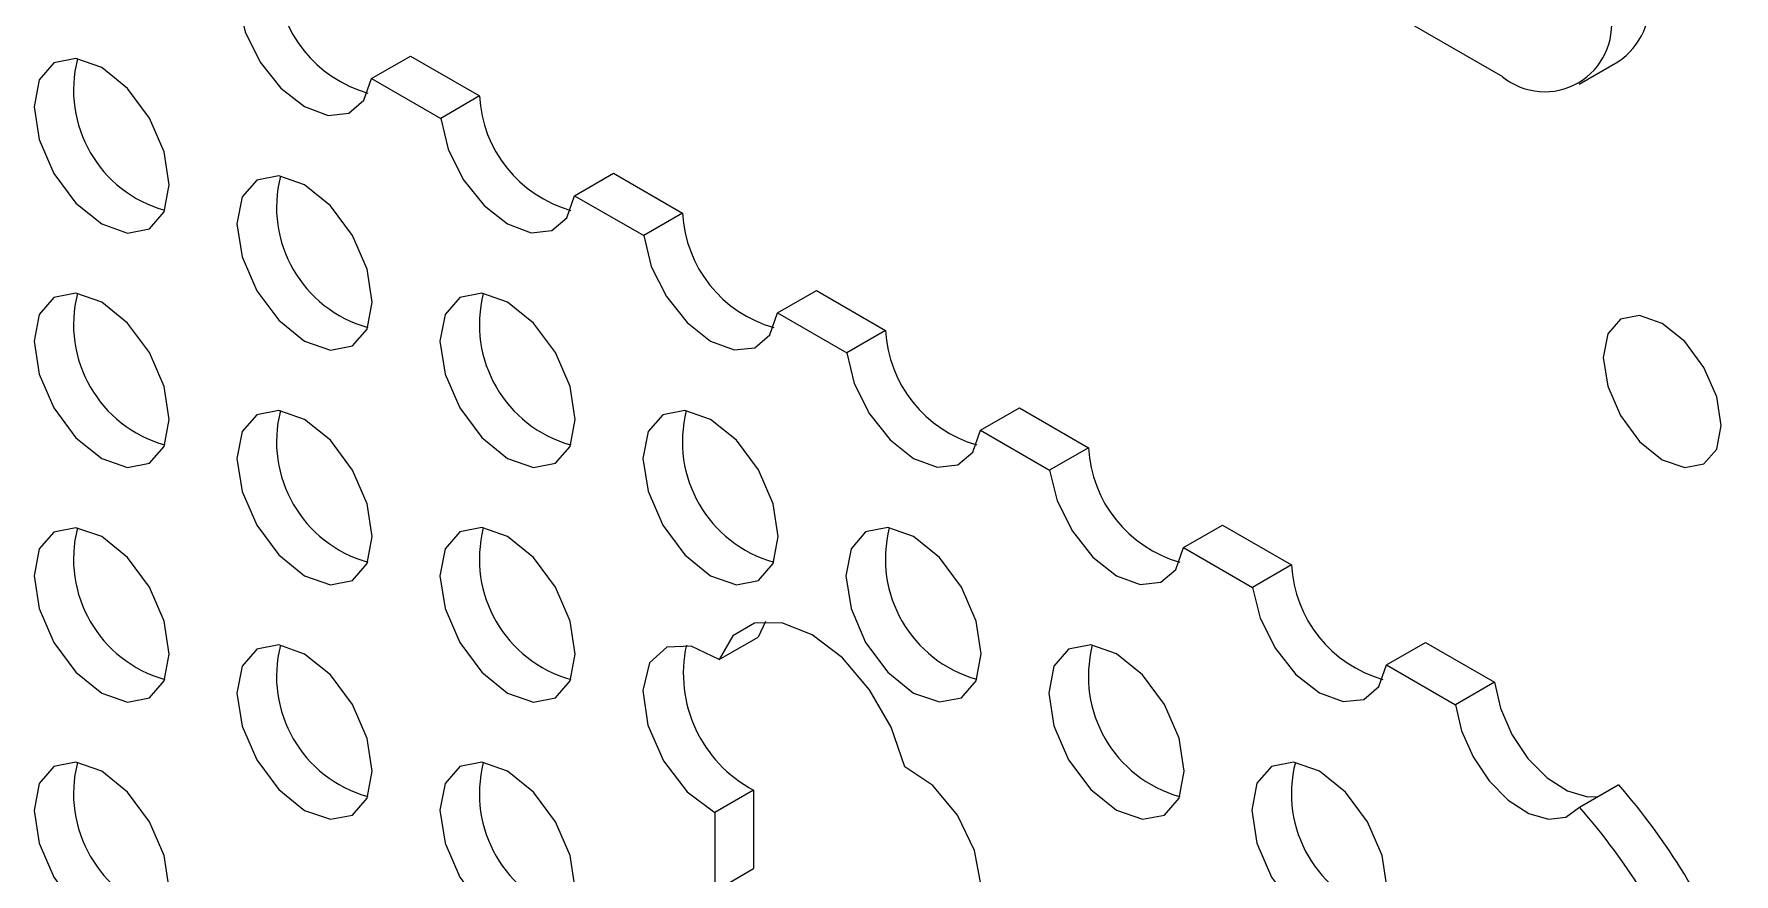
# Model space of a CAD drawing. Extents: x 0 to 9.57, y -8.69 to 0.
# Drawn here: x 1.027 to 2.137, y -5.52 to -4.972 of the extents above; entities that cross this region are included whole.
import ezdxf

# ---------------------------------------------------------------- set-up
doc = ezdxf.new("R2010")
doc.units = 0
doc.header["$LTSCALE"] = 0.5
doc.header["$MEASUREMENT"] = 0
for name, color, linetype in [('Brackets', 181, 'CONTINUOUS'), ('End Cap', 92, 'CONTINUOUS'), ('Hardware', 242, 'CONTINUOUS')]:
    doc.layers.add(name, color=color, linetype=linetype)

msp = doc.modelspace()

# ---------------------------------------------------------------- linework, layer by layer
at = {"layer": 'Brackets', "transparency": 16777216}
for p, q in [((1.2474, -5.0011), (1.2728, -4.9864)), ((1.2728, -4.9864), (1.3179, -5.0124)), ((1.2474, -5.0011), (1.2925, -5.0271)), ((1.3179, -5.0124), (1.2925, -5.0271)), ((1.3799, -5.0776), (1.4053, -5.0629)), ((1.4053, -5.0629), (1.4505, -5.089)), ((1.3799, -5.0776), (1.4251, -5.1036)), ((1.4505, -5.089), (1.4251, -5.1036)), ((1.5125, -5.1541), (1.5379, -5.1395)), ((1.5379, -5.1395), (1.583, -5.1655)), ((1.5125, -5.1541), (1.5577, -5.1802)), ((1.583, -5.1655), (1.5577, -5.1802)), ((1.6451, -5.2307), (1.6705, -5.216)), ((1.6705, -5.216), (1.7156, -5.2421)), ((1.6451, -5.2307), (1.6902, -5.2567)), ((1.7156, -5.2421), (1.6902, -5.2567)), ((1.7777, -5.3072), (1.8031, -5.2925)), ((1.8031, -5.2925), (1.8482, -5.3186)), ((1.7777, -5.3072), (1.8228, -5.3333)), ((1.8482, -5.3186), (1.8228, -5.3333)), ((1.5046, -5.3555), (1.4998, -5.3657)), ((1.4745, -5.3803), (1.4998, -5.3657)), ((1.9103, -5.3837), (1.9357, -5.3691)), ((1.9357, -5.3691), (1.9808, -5.3951)), ((1.9103, -5.3837), (1.9554, -5.4098)), ((1.9808, -5.3951), (1.9554, -5.4098)), ((2.0364, -5.4766), (2.0617, -5.462)), ((1.4968, -5.4655), (1.4715, -5.4802)), ((1.4968, -5.4655), (1.4968, -5.5167)), ((1.4715, -5.4802), (1.4715, -5.5314)), ((1.4715, -5.5314), (1.4968, -5.5167))]:
    msp.add_line(p, q, dxfattribs=at)
at = {"layer": 'Brackets', "transparency": 16777216, "flags": 128}
for points in [[(1.1599, -4.9506), (1.1649, -4.9706), (1.1747, -4.9903), (1.1882, -5.0073), (1.2036, -5.0194), (1.2191, -5.0251), (1.2325, -5.0237), (1.2424, -5.0153), (1.2474, -5.0011)], [(1.0711, -4.9939), (1.0541, -4.9881), (1.0398, -4.9908), (1.0302, -5.0019), (1.0269, -5.0195), (1.0302, -5.0409), (1.0398, -5.063), (1.0541, -5.0824), (1.0711, -5.096), (1.088, -5.1019), (1.1023, -5.0991), (1.1119, -5.0881), (1.1152, -5.0705), (1.1119, -5.049), (1.1023, -5.0269), (1.088, -5.0076), (1.0711, -4.9939)], [(1.2925, -5.0271), (1.2975, -5.0471), (1.3073, -5.0669), (1.3208, -5.0839), (1.3362, -5.096), (1.3516, -5.1017), (1.3651, -5.1002), (1.375, -5.0919), (1.3799, -5.0776)], [(1.2036, -5.0705), (1.1867, -5.0646), (1.1724, -5.0674), (1.1628, -5.0784), (1.1594, -5.096), (1.1628, -5.1175), (1.1724, -5.1396), (1.1867, -5.1589), (1.2036, -5.1725), (1.2205, -5.1784), (1.2349, -5.1756), (1.2445, -5.1646), (1.2478, -5.147), (1.2445, -5.1256), (1.2349, -5.1035), (1.2205, -5.0841), (1.2036, -5.0705)], [(1.4251, -5.1036), (1.4301, -5.1237), (1.4399, -5.1434), (1.4534, -5.1604), (1.4688, -5.1725), (1.4842, -5.1782), (1.4977, -5.1768), (1.5075, -5.1684), (1.5125, -5.1541)], [(1.0711, -5.147), (1.0541, -5.1412), (1.0398, -5.144), (1.0302, -5.155), (1.0269, -5.1726), (1.0302, -5.194), (1.0398, -5.2161), (1.0541, -5.2355), (1.0711, -5.2491), (1.088, -5.255), (1.1023, -5.2522), (1.1119, -5.2412), (1.1152, -5.2236), (1.1119, -5.2021), (1.1023, -5.18), (1.088, -5.1607), (1.0711, -5.147)], [(1.3362, -5.147), (1.3193, -5.1411), (1.305, -5.1439), (1.2954, -5.155), (1.292, -5.1725), (1.2954, -5.194), (1.305, -5.2161), (1.3193, -5.2354), (1.3362, -5.2491), (1.3531, -5.255), (1.3675, -5.2522), (1.377, -5.2412), (1.3804, -5.2236), (1.377, -5.2021), (1.3675, -5.18), (1.3531, -5.1607), (1.3362, -5.147)], [(1.5577, -5.1802), (1.5626, -5.2002), (1.5725, -5.22), (1.586, -5.237), (1.6014, -5.2491), (1.6168, -5.2548), (1.6303, -5.2533), (1.6401, -5.2449), (1.6451, -5.2307)], [(1.2036, -5.2236), (1.1867, -5.2177), (1.1724, -5.2205), (1.1628, -5.2315), (1.1594, -5.2491), (1.1628, -5.2706), (1.1724, -5.2927), (1.1867, -5.312), (1.2036, -5.3256), (1.2205, -5.3315), (1.2349, -5.3287), (1.2445, -5.3177), (1.2478, -5.3001), (1.2445, -5.2787), (1.2349, -5.2566), (1.2205, -5.2372), (1.2036, -5.2236)], [(1.4688, -5.2236), (1.4519, -5.2177), (1.4376, -5.2205), (1.428, -5.2315), (1.4246, -5.2491), (1.428, -5.2705), (1.4376, -5.2926), (1.4519, -5.312), (1.4688, -5.3256), (1.4857, -5.3315), (1.5001, -5.3287), (1.5096, -5.3177), (1.513, -5.3001), (1.5096, -5.2786), (1.5001, -5.2565), (1.4857, -5.2372), (1.4688, -5.2236)], [(1.6902, -5.2567), (1.6952, -5.2767), (1.7051, -5.2965), (1.7185, -5.3135), (1.734, -5.3256), (1.7494, -5.3313), (1.7629, -5.3299), (1.7727, -5.3215), (1.7777, -5.3072)], [(1.0711, -5.3001), (1.0541, -5.2943), (1.0398, -5.2971), (1.0302, -5.3081), (1.0269, -5.3257), (1.0302, -5.3471), (1.0398, -5.3692), (1.0541, -5.3886), (1.0711, -5.4022), (1.088, -5.4081), (1.1023, -5.4053), (1.1119, -5.3943), (1.1152, -5.3767), (1.1119, -5.3552), (1.1023, -5.3331), (1.088, -5.3138), (1.0711, -5.3001)], [(1.3362, -5.3001), (1.3193, -5.2942), (1.305, -5.297), (1.2954, -5.3081), (1.292, -5.3256), (1.2954, -5.3471), (1.305, -5.3692), (1.3193, -5.3885), (1.3362, -5.4022), (1.3531, -5.4081), (1.3675, -5.4053), (1.377, -5.3943), (1.3804, -5.3767), (1.377, -5.3552), (1.3675, -5.3331), (1.3531, -5.3138), (1.3362, -5.3001)], [(1.6014, -5.3001), (1.5845, -5.2942), (1.5701, -5.297), (1.5606, -5.308), (1.5572, -5.3256), (1.5606, -5.3471), (1.5701, -5.3692), (1.5845, -5.3885), (1.6014, -5.4022), (1.6183, -5.408), (1.6326, -5.4053), (1.6422, -5.3942), (1.6456, -5.3766), (1.6422, -5.3552), (1.6326, -5.3331), (1.6183, -5.3137), (1.6014, -5.3001)], [(1.8228, -5.3333), (1.8278, -5.3533), (1.8377, -5.373), (1.8511, -5.39), (1.8665, -5.4021), (1.882, -5.4078), (1.8954, -5.4064), (1.9053, -5.398), (1.9103, -5.3837)], [(1.5957, -5.4504), (1.5867, -5.4245), (1.5727, -5.4), (1.5549, -5.3792), (1.5351, -5.3641), (1.5153, -5.3564), (1.4975, -5.3566), (1.4834, -5.3649), (1.4745, -5.3803)], [(1.2036, -5.3767), (1.1867, -5.3708), (1.1724, -5.3736), (1.1628, -5.3846), (1.1594, -5.4022), (1.1628, -5.4237), (1.1724, -5.4458), (1.1867, -5.4651), (1.2036, -5.4788), (1.2205, -5.4846), (1.2349, -5.4818), (1.2445, -5.4708), (1.2478, -5.4532), (1.2445, -5.4318), (1.2349, -5.4097), (1.2205, -5.3903), (1.2036, -5.3767)], [(1.4745, -5.3803), (1.4562, -5.3715), (1.4402, -5.3723), (1.429, -5.3825), (1.4246, -5.4005), (1.4278, -5.4231), (1.438, -5.4464), (1.4534, -5.4666), (1.4715, -5.4802)], [(1.734, -5.3766), (1.7171, -5.3708), (1.7027, -5.3735), (1.6931, -5.3846), (1.6898, -5.4022), (1.6931, -5.4236), (1.7027, -5.4457), (1.7171, -5.4651), (1.734, -5.4787), (1.7509, -5.4846), (1.7652, -5.4818), (1.7748, -5.4708), (1.7782, -5.4532), (1.7748, -5.4317), (1.7652, -5.4096), (1.7509, -5.3903), (1.734, -5.3766)], [(1.9808, -5.3951), (1.9847, -5.4121), (1.9922, -5.4292), (2.0027, -5.4448), (2.0152, -5.4575), (2.0285, -5.4661), (2.0415, -5.4699), (2.0483, -5.4697)], [(1.9554, -5.4098), (1.9593, -5.4268), (1.9669, -5.4439), (1.9774, -5.4595), (1.9898, -5.4722), (2.0032, -5.4808), (2.0161, -5.4846), (2.0275, -5.4831), (2.0364, -5.4766)], [(1.0711, -5.4532), (1.0541, -5.4474), (1.0398, -5.4502), (1.0302, -5.4612), (1.0269, -5.4788), (1.0302, -5.5002), (1.0398, -5.5223), (1.0541, -5.5417), (1.0711, -5.5553), (1.088, -5.5612), (1.1023, -5.5584), (1.1119, -5.5474), (1.1152, -5.5298), (1.1119, -5.5083), (1.1023, -5.4862), (1.088, -5.4669), (1.0711, -5.4532)], [(1.3362, -5.4532), (1.3193, -5.4473), (1.305, -5.4501), (1.2954, -5.4612), (1.292, -5.4787), (1.2954, -5.5002), (1.305, -5.5223), (1.3193, -5.5416), (1.3362, -5.5553), (1.3531, -5.5612), (1.3675, -5.5584), (1.377, -5.5474), (1.3804, -5.5298), (1.377, -5.5083), (1.3675, -5.4862), (1.3531, -5.4669), (1.3362, -5.4532)], [(1.5987, -5.5536), (1.6168, -5.561), (1.6322, -5.5586), (1.6424, -5.5469), (1.6456, -5.528), (1.6412, -5.505), (1.63, -5.4819), (1.6139, -5.4625), (1.5957, -5.4504)], [(1.8665, -5.4532), (1.8496, -5.4473), (1.8353, -5.4501), (1.8257, -5.4611), (1.8224, -5.4787), (1.8257, -5.5002), (1.8353, -5.5223), (1.8496, -5.5416), (1.8665, -5.5552), (1.8835, -5.5611), (1.8978, -5.5583), (1.9074, -5.5473), (1.9107, -5.5297), (1.9074, -5.5082), (1.8978, -5.4862), (1.8835, -5.4668), (1.8665, -5.4532)]]:
    msp.add_lwpolyline(points, dxfattribs=at)
at = {"layer": 'Brackets', "transparency": 16777216}
for centre, radius, start, end in [((1.2674, -4.9314), 0.0823, 183.1178, 254.0875), ((1.1343, -5.0085), 0.0816, 165.6081, 254.3865), ((1.4, -5.008), 0.0823, 183.1178, 254.0875), ((1.2669, -5.085), 0.0816, 165.6081, 254.3865), ((1.5326, -5.0845), 0.0823, 183.1178, 254.0875), ((1.1343, -5.1616), 0.0816, 165.6081, 254.3865), ((1.3994, -5.1616), 0.0816, 165.6081, 254.3865), ((1.6652, -5.161), 0.0823, 183.1178, 254.0875), ((1.2669, -5.2381), 0.0816, 165.6081, 254.3865), ((1.532, -5.2381), 0.0816, 165.6081, 254.3865), ((1.7978, -5.2376), 0.0823, 183.1178, 254.0875), ((1.1343, -5.3147), 0.0816, 165.6081, 254.3865), ((1.3994, -5.3147), 0.0816, 165.6081, 254.3865), ((1.6646, -5.3146), 0.0816, 165.6081, 254.3865), ((1.9304, -5.3141), 0.0823, 183.1178, 254.0875), ((1.2669, -5.3912), 0.0816, 165.6081, 254.3865), ((1.5373, -5.3893), 0.0863, 167.7135, 242.0694), ((1.7972, -5.3912), 0.0816, 165.6081, 254.3865), ((1.1343, -5.4678), 0.0816, 165.6081, 254.3865), ((1.3994, -5.4678), 0.0816, 165.6081, 254.3865), ((1.9298, -5.4677), 0.0816, 165.6081, 254.3865), ((1.7423, -5.7422), 0.425, 21.6291, 41.2545), ((1.7169, -5.7569), 0.425, 21.6291, 41.2545)]:
    msp.add_arc(centre, radius, start, end, dxfattribs=at)
at = {"layer": 'End Cap', "transparency": 16777216, "flags": 128}
msp.add_lwpolyline([(2.1289, -5.2276), (2.126, -5.2089), (2.1176, -5.1896), (2.1051, -5.1728), (2.0904, -5.1609), (2.0756, -5.1557), (2.0631, -5.1582), (2.0548, -5.1678), (2.0518, -5.1831), (2.0548, -5.2018), (2.0631, -5.2211), (2.0756, -5.238), (2.0904, -5.2499), (2.1051, -5.255), (2.1176, -5.2526), (2.126, -5.2429), (2.1289, -5.2276)], dxfattribs=at)
at = {"layer": 'Hardware', "transparency": 16777216}
for p, q in [((1.1287, -4.5049), (1.9861, -4.9998)), ((2.0361, -5.0048), (2.0614, -4.9901))]:
    msp.add_line(p, q, dxfattribs=at)
for centre, radius, start, end in [((2.0346, -4.9504), 0.048, 304.0564, 7.2558), ((2.0137, -4.966), 0.0437, 230.7967, 9.214)]:
    msp.add_arc(centre, radius, start, end, dxfattribs=at)

doc.saveas('drawing.dxf')
